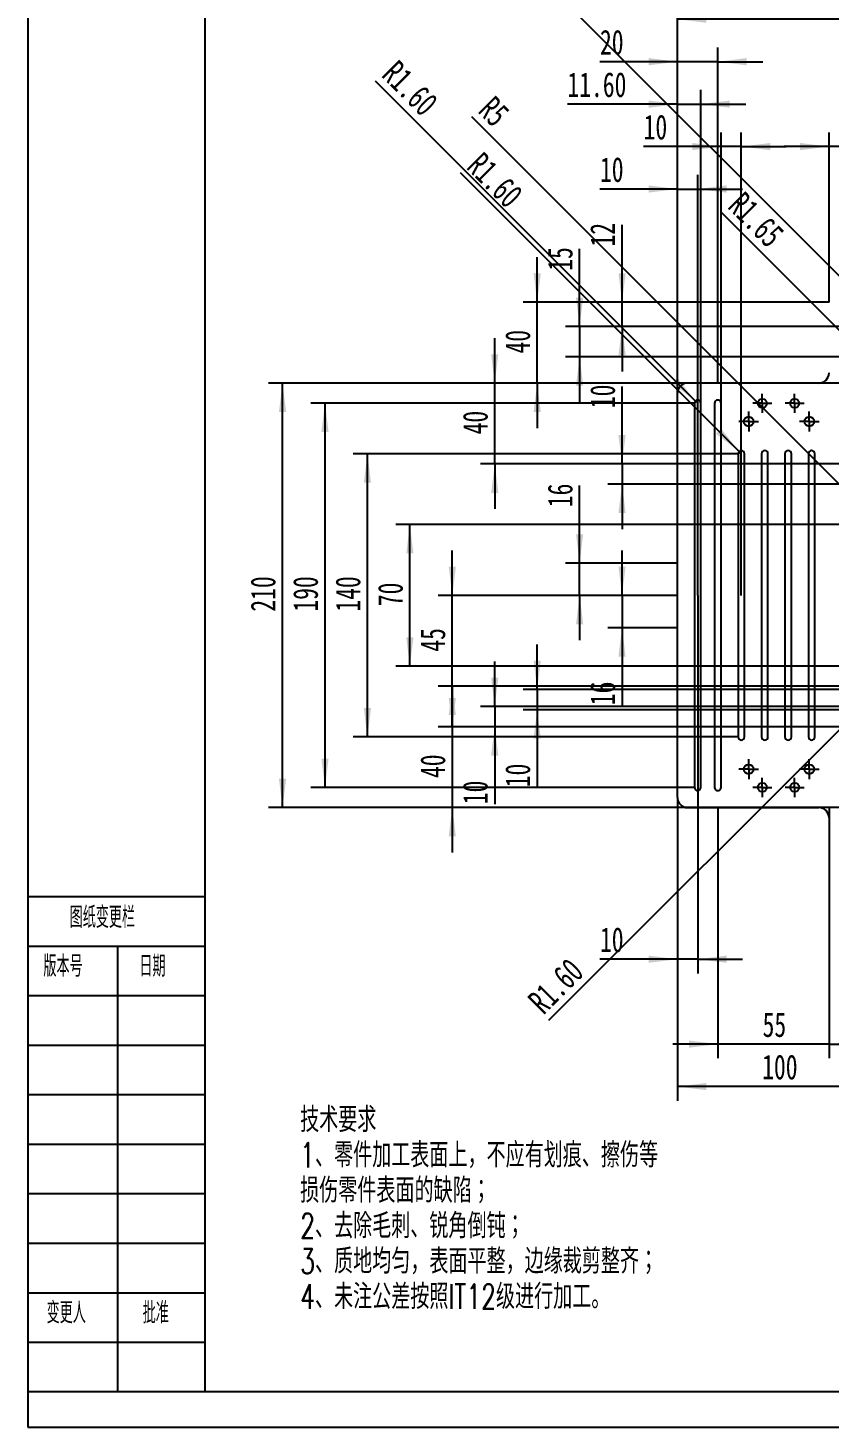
# Model space of a CAD drawing. Header units: millimetres. Extents: x 0 to 420, y 0 to 297.
# Drawn here: x 0 to 113.3, y 0 to 197.8 of the extents above; entities that cross this region are included whole.
import ezdxf

# ---------------------------------------------------------------- set-up
doc = ezdxf.new("R2010")
doc.units = ezdxf.units.MM
for name, color, linetype in [('10', 7, 'Continuous'), ('5', 7, 'Continuous'), ('9', 7, 'Continuous'), ('尺寸', 5, 'Continuous')]:
    doc.layers.add(name, color=color, linetype=linetype)
doc.layers.add('SLD-0', color=179, linetype='Continuous', lineweight=25)
doc.layers.add('文字层', color=3, linetype='Continuous', lineweight=25)
doc.styles.add('SLDTEXTSTYLE0', font='TXT', dxfattribs={"width": 0.7, "bigfont": 'bigfont'})
doc.styles.add('SLDTEXTSTYLE1', font='TXT', dxfattribs={"width": 0.56, "bigfont": 'bigfont'})
doc.styles.add('SLDTEXTSTYLE3', font='TXT', dxfattribs={"width": 0.7})
doc.dimstyles.new('SLDDIMSTYLE0', dxfattribs={"dimtxt": 3.5, "dimasz": 4.08, "dimexe": 0, "dimexo": 0.0625, "dimgap": 0.875, "dimtad": 2, "dimlfac": 3.5, "dimrnd": 1e-09, "dimzin": 12, "dimdsep": 46, "dimtxsty": 'SLDTEXTSTYLE3', "dimsah": 1, "dimcen": 0.09, "dimadec": 0, "dimazin": 3, "dimtfac": 1, "dimtmove": 0, "dimatfit": 0, "dimfxl": 1, "dimfrac": 2, "dimtolj": 1, "dimtzin": 12, "dimarcsym": 0})
doc.dimstyles.new('SLDDIMSTYLE1', dxfattribs={"dimtxt": 3.5, "dimasz": 4.08, "dimexe": 0, "dimexo": 0.0625, "dimgap": 0.875, "dimtad": 2, "dimlfac": 3.5, "dimrnd": 1e-09, "dimzin": 12, "dimdsep": 46, "dimtxsty": 'SLDTEXTSTYLE3', "dimsah": 1, "dimcen": 0.09, "dimadec": 0, "dimazin": 3, "dimtfac": 1, "dimtofl": 0, "dimtmove": 0, "dimatfit": 3, "dimfxl": 1, "dimfrac": 2, "dimtolj": 1, "dimtzin": 12, "dimarcsym": 0})
doc.dimstyles.new('SLDDIMSTYLE2', dxfattribs={"dimtxt": 3.5, "dimasz": 4.08, "dimexe": 0, "dimexo": 0.0625, "dimgap": 0.875, "dimtad": 2, "dimlfac": 3.5, "dimrnd": 1e-09, "dimzin": 12, "dimdsep": 46, "dimtxsty": 'SLDTEXTSTYLE3', "dimsah": 1, "dimcen": 0, "dimadec": 0, "dimazin": 3, "dimtfac": 1, "dimtofl": 0, "dimtmove": 0, "dimatfit": 3, "dimfxl": 1, "dimfrac": 2, "dimtolj": 1, "dimtzin": 12, "dimarcsym": 0})
doc.dimstyles.new('SLDDIMSTYLE3', dxfattribs={"dimtxt": 3.5, "dimasz": 4.08, "dimexe": 0, "dimexo": 0.0625, "dimgap": 0.875, "dimtad": 2, "dimlfac": 3.5, "dimrnd": 1e-09, "dimzin": 4, "dimdsep": 46, "dimtxsty": 'SLDTEXTSTYLE3', "dimsah": 1, "dimcen": 0.09, "dimadec": 0, "dimazin": 1, "dimtfac": 1, "dimtmove": 0, "dimatfit": 0, "dimfxl": 1, "dimfrac": 2, "dimtolj": 1, "dimtzin": 12, "dimarcsym": 0})
doc.dimstyles.new('SLDDIMSTYLE6', dxfattribs={"dimtxt": 3.5, "dimasz": 4.08, "dimexe": 0, "dimexo": 0.0625, "dimgap": 0.875, "dimtad": 2, "dimlfac": 3.5, "dimrnd": 1e-09, "dimzin": 4, "dimdsep": 46, "dimtxsty": 'SLDTEXTSTYLE3', "dimsah": 1, "dimcen": 0, "dimadec": 0, "dimazin": 1, "dimtfac": 1, "dimtofl": 0, "dimtmove": 0, "dimatfit": 3, "dimfxl": 1, "dimfrac": 2, "dimtolj": 1, "dimtzin": 12, "dimarcsym": 0})

# ---------------------------------------------------------------- blocks, each defined once
blk = doc.blocks.new('_D_5')
at = {"layer": '尺寸'}
for p, q in [((97.54, 87.56), (97.54, 52.13)), ((113.25, 87.56), (113.25, 52.13)), ((97.54, 54.13), (91.19, 54.13)), ((113.25, 54.13), (97.54, 54.13)), ((113.25, 54.13), (119.6, 54.13))]:
    blk.add_line(p, q, dxfattribs=at)
for points in [[(97.54, 54.13), (93.46, 54.64), (93.46, 53.63)], [(113.25, 54.13), (117.33, 53.63), (117.33, 54.64)]]:
    blk.add_solid(points, dxfattribs=at)
at = {"layer": '尺寸', "insert": (103.86, 58.65), "char_height": 3.5, "attachment_point": 1, "style": 'SLDTEXTSTYLE3'}
blk.add_mtext('55', dxfattribs=at)
blk = doc.blocks.new('_D_9')
at = {"layer": '尺寸'}
for p, q in [((97.54, 147.56), (33.99, 147.56)), ((35.99, 87.56), (35.99, 147.56)), ((97.54, 87.56), (33.99, 87.56))]:
    blk.add_line(p, q, dxfattribs=at)
for points in [[(35.99, 147.56), (35.48, 143.48), (36.5, 143.48)], [(35.99, 87.56), (36.5, 91.64), (35.48, 91.64)]]:
    blk.add_solid(points, dxfattribs=at)
at = {"layer": '尺寸', "insert": (31.48, 115.26), "char_height": 3.5, "attachment_point": 1, "rotation": 90, "style": 'SLDTEXTSTYLE3'}
blk.add_mtext('210', dxfattribs=at)
blk = doc.blocks.new('_D_10')
at = {"layer": '尺寸'}
for p, q in [((71.99, 158.99), (71.99, 165.34)), ((113.25, 158.99), (69.99, 158.99)), ((71.99, 147.56), (71.99, 158.99)), ((113.25, 147.56), (69.99, 147.56)), ((71.99, 147.56), (71.99, 141.21))]:
    blk.add_line(p, q, dxfattribs=at)
for points in [[(71.99, 158.99), (72.5, 163.07), (71.48, 163.07)], [(71.99, 147.56), (71.48, 143.48), (72.5, 143.48)]]:
    blk.add_solid(points, dxfattribs=at)
at = {"layer": '尺寸', "insert": (67.48, 151.74), "char_height": 3.5, "attachment_point": 1, "rotation": 90, "style": 'SLDTEXTSTYLE3'}
blk.add_mtext('40', dxfattribs=at)
blk = doc.blocks.new('_D_29')
at = {"layer": '尺寸'}
for p, q in [((65.99, 101.85), (65.99, 108.2)), ((138.27, 101.85), (63.99, 101.85)), ((65.99, 101.85), (65.99, 98.99)), ((138.27, 98.99), (63.99, 98.99)), ((65.99, 98.99), (65.99, 88.04))]:
    blk.add_line(p, q, dxfattribs=at)
for points in [[(65.99, 101.85), (66.5, 105.93), (65.48, 105.93)], [(65.99, 98.99), (65.48, 94.91), (66.5, 94.91)]]:
    blk.add_solid(points, dxfattribs=at)
at = {"layer": '尺寸', "insert": (61.48, 88.04), "char_height": 3.5, "attachment_point": 1, "rotation": 90, "style": 'SLDTEXTSTYLE3'}
blk.add_mtext('10', dxfattribs=at)
blk = doc.blocks.new('_D_30')
at = {"layer": '尺寸'}
for p, q in [((59.99, 98.99), (59.99, 105.34)), ((138.27, 98.99), (57.99, 98.99)), ((59.99, 98.99), (59.99, 87.56)), ((173.25, 87.56), (57.99, 87.56)), ((59.99, 87.56), (59.99, 81.21))]:
    blk.add_line(p, q, dxfattribs=at)
for points in [[(59.99, 98.99), (60.5, 103.07), (59.48, 103.07)], [(59.99, 87.56), (59.48, 83.48), (60.5, 83.48)]]:
    blk.add_solid(points, dxfattribs=at)
at = {"layer": '尺寸', "insert": (55.48, 91.74), "char_height": 3.5, "attachment_point": 1, "rotation": 90, "style": 'SLDTEXTSTYLE3'}
blk.add_mtext('40', dxfattribs=at)
blk = doc.blocks.new('_D_32')
at = {"layer": '尺寸'}
for p, q in [((65.99, 147.56), (65.99, 153.91)), ((173.25, 147.56), (63.99, 147.56)), ((65.99, 136.13), (65.99, 147.56)), ((138.27, 136.13), (63.99, 136.13)), ((65.99, 136.13), (65.99, 129.78))]:
    blk.add_line(p, q, dxfattribs=at)
for points in [[(65.99, 147.56), (66.5, 151.64), (65.48, 151.64)], [(65.99, 136.13), (65.48, 132.05), (66.5, 132.05)]]:
    blk.add_solid(points, dxfattribs=at)
at = {"layer": '尺寸', "insert": (61.48, 140.31), "char_height": 3.5, "attachment_point": 1, "rotation": 90, "style": 'SLDTEXTSTYLE3'}
blk.add_mtext('40', dxfattribs=at)
blk = doc.blocks.new('_D_33')
at = {"layer": '尺寸'}
for p, q in [((83.99, 136.13), (83.99, 147.09)), ((138.27, 136.13), (81.99, 136.13)), ((83.99, 136.13), (83.99, 133.28)), ((138.27, 133.28), (81.99, 133.28)), ((83.99, 133.28), (83.99, 126.93))]:
    blk.add_line(p, q, dxfattribs=at)
for points in [[(83.99, 136.13), (84.5, 140.21), (83.48, 140.21)], [(83.99, 133.28), (83.48, 129.2), (84.5, 129.2)]]:
    blk.add_solid(points, dxfattribs=at)
at = {"layer": '尺寸', "insert": (79.48, 144.02), "char_height": 3.5, "attachment_point": 1, "rotation": 90, "style": 'SLDTEXTSTYLE3'}
blk.add_mtext('10', dxfattribs=at)
blk = doc.blocks.new('_D_36')
at = {"layer": '尺寸'}
for q in [(98.05, 171.67), (142.17, 127.56)]:
    blk.add_line((141.83, 127.9), q, dxfattribs=at)
blk.add_solid([(141.83, 127.9), (139.31, 131.14), (138.59, 130.42)], dxfattribs=at)
at = {"layer": '尺寸', "insert": (101.24, 174.86), "char_height": 3.5, "attachment_point": 1, "rotation": 315, "style": 'SLDTEXTSTYLE3'}
blk.add_mtext('R1.65', dxfattribs=at)
blk = doc.blocks.new('_D_39')
at = {"layer": '尺寸'}
for q in [(69.71, 207.68), (121.82, 155.56)]:
    blk.add_line((121.49, 155.9), q, dxfattribs=at)
blk.add_solid([(121.49, 155.9), (118.96, 159.14), (118.25, 158.42)], dxfattribs=at)
at = {"layer": '尺寸', "insert": (72.9, 210.87), "char_height": 3.5, "attachment_point": 1, "rotation": 315, "style": 'SLDTEXTSTYLE3'}
blk.add_mtext('R1.65', dxfattribs=at)
blk = doc.blocks.new('_D_40')
at = {"layer": '尺寸'}
for p, q in [((113.25, 158.99), (113.25, 182.99)), ((121.82, 155.56), (121.82, 182.99)), ((113.25, 180.99), (106.9, 180.99)), ((121.82, 180.99), (113.25, 180.99)), ((121.82, 180.99), (128.17, 180.99))]:
    blk.add_line(p, q, dxfattribs=at)
for points in [[(113.25, 180.99), (109.17, 181.5), (109.17, 180.48)], [(121.82, 180.99), (125.9, 180.48), (125.9, 181.5)]]:
    blk.add_solid(points, dxfattribs=at)
at = {"layer": '尺寸', "insert": (116, 185.5), "char_height": 3.5, "attachment_point": 1, "style": 'SLDTEXTSTYLE3'}
blk.add_mtext('30', dxfattribs=at)
blk = doc.blocks.new('_D_42')
at = {"layer": '尺寸'}
for p, q in [((83.99, 158.99), (83.99, 169.95)), ((113.25, 158.99), (81.99, 158.99)), ((83.99, 155.56), (83.99, 158.99)), ((121.82, 155.56), (81.99, 155.56)), ((83.99, 155.56), (83.99, 149.21))]:
    blk.add_line(p, q, dxfattribs=at)
for points in [[(83.99, 158.99), (84.5, 163.07), (83.48, 163.07)], [(83.99, 155.56), (83.48, 151.48), (84.5, 151.48)]]:
    blk.add_solid(points, dxfattribs=at)
at = {"layer": '尺寸', "insert": (79.48, 166.87), "char_height": 3.5, "attachment_point": 1, "rotation": 90, "style": 'SLDTEXTSTYLE3'}
blk.add_mtext('12', dxfattribs=at)
blk = doc.blocks.new('_D_43')
at = {"layer": '尺寸'}
for p, q in [((77.99, 155.56), (77.99, 166.52)), ((121.82, 155.56), (75.99, 155.56)), ((77.99, 155.56), (77.99, 151.28)), ((121.82, 151.28), (75.99, 151.28)), ((77.99, 151.28), (77.99, 144.93))]:
    blk.add_line(p, q, dxfattribs=at)
for points in [[(77.99, 155.56), (78.5, 159.64), (77.48, 159.64)], [(77.99, 151.28), (77.48, 147.2), (78.5, 147.2)]]:
    blk.add_solid(points, dxfattribs=at)
at = {"layer": '尺寸', "insert": (73.48, 163.44), "char_height": 3.5, "attachment_point": 1, "rotation": 90, "style": 'SLDTEXTSTYLE3'}
blk.add_mtext('15', dxfattribs=at)
blk = doc.blocks.new('_D_69')
at = {"layer": '尺寸'}
for p, q in [((91.82, 147.56), (91.82, 194.99)), ((97.54, 147.56), (97.54, 194.99)), ((91.82, 192.99), (80.87, 192.99)), ((97.54, 192.99), (91.82, 192.99)), ((97.54, 192.99), (103.89, 192.99))]:
    blk.add_line(p, q, dxfattribs=at)
for points in [[(91.82, 192.99), (87.74, 193.5), (87.74, 192.48)], [(97.54, 192.99), (101.62, 192.48), (101.62, 193.5)]]:
    blk.add_solid(points, dxfattribs=at)
at = {"layer": '尺寸', "insert": (80.87, 197.5), "char_height": 3.5, "attachment_point": 1, "style": 'SLDTEXTSTYLE3'}
blk.add_mtext('20', dxfattribs=at)
blk = doc.blocks.new('_D_71')
at = {"layer": '尺寸'}
for q in [(49.14, 190.25), (94.68, 144.71)]:
    blk.add_line((94.36, 145.03), q, dxfattribs=at)
blk.add_solid([(94.36, 145.03), (91.83, 148.27), (91.11, 147.55)], dxfattribs=at)
at = {"layer": '尺寸', "insert": (52.33, 193.44), "char_height": 3.5, "attachment_point": 1, "rotation": 315, "style": 'SLDTEXTSTYLE3'}
blk.add_mtext('R1.60', dxfattribs=at)
blk = doc.blocks.new('_D_72')
at = {"layer": '尺寸'}
for p, q in [((94.68, 117.56), (94.68, 64.13)), ((91.82, 88.99), (91.82, 64.13)), ((91.82, 66.13), (80.87, 66.13)), ((94.68, 66.13), (91.82, 66.13)), ((94.68, 66.13), (101.03, 66.13))]:
    blk.add_line(p, q, dxfattribs=at)
for points in [[(91.82, 66.13), (87.74, 66.64), (87.74, 65.63)], [(94.68, 66.13), (98.76, 65.63), (98.76, 66.64)]]:
    blk.add_solid(points, dxfattribs=at)
at = {"layer": '尺寸', "insert": (80.87, 70.65), "char_height": 3.5, "attachment_point": 1, "style": 'SLDTEXTSTYLE3'}
blk.add_mtext('10', dxfattribs=at)
blk = doc.blocks.new('_D_73')
at = {"layer": '尺寸'}
for p, q in [((94.22, 144.71), (39.99, 144.71)), ((41.99, 144.71), (41.99, 90.42)), ((94.22, 90.42), (39.99, 90.42))]:
    blk.add_line(p, q, dxfattribs=at)
for points in [[(41.99, 144.71), (41.48, 140.63), (42.5, 140.63)], [(41.99, 90.42), (42.5, 94.5), (41.48, 94.5)]]:
    blk.add_solid(points, dxfattribs=at)
at = {"layer": '尺寸', "insert": (37.48, 115.26), "char_height": 3.5, "attachment_point": 1, "rotation": 90, "style": 'SLDTEXTSTYLE3'}
blk.add_mtext('190', dxfattribs=at)
blk = doc.blocks.new('_D_74')
at = {"layer": '尺寸'}
for p, q in [((91.82, 117.56), (91.82, 176.99)), ((94.68, 117.56), (94.68, 176.99)), ((91.82, 174.99), (80.87, 174.99)), ((91.82, 174.99), (94.68, 174.99)), ((94.68, 174.99), (101.03, 174.99))]:
    blk.add_line(p, q, dxfattribs=at)
for points in [[(91.82, 174.99), (87.74, 175.5), (87.74, 174.48)], [(94.68, 174.99), (98.76, 174.48), (98.76, 175.5)]]:
    blk.add_solid(points, dxfattribs=at)
at = {"layer": '尺寸', "insert": (80.87, 179.5), "char_height": 3.5, "attachment_point": 1, "style": 'SLDTEXTSTYLE3'}
blk.add_mtext('10', dxfattribs=at)
blk = doc.blocks.new('_D_75')
at = {"layer": '尺寸'}
for q in [(61.14, 177.27), (100.85, 137.56)]:
    blk.add_line((100.53, 137.89), q, dxfattribs=at)
blk.add_solid([(100.53, 137.89), (98, 141.13), (97.28, 140.41)], dxfattribs=at)
at = {"layer": '尺寸', "insert": (64.33, 180.46), "char_height": 3.5, "attachment_point": 1, "rotation": 315, "style": 'SLDTEXTSTYLE3'}
blk.add_mtext('R1.60', dxfattribs=at)
blk = doc.blocks.new('_D_76')
at = {"layer": '尺寸'}
for p, q in [((100.39, 137.56), (45.99, 137.56)), ((47.99, 97.56), (47.99, 137.56)), ((100.39, 97.56), (45.99, 97.56))]:
    blk.add_line(p, q, dxfattribs=at)
for points in [[(47.99, 137.56), (47.48, 133.48), (48.5, 133.48)], [(47.99, 97.56), (48.5, 101.64), (47.48, 101.64)]]:
    blk.add_solid(points, dxfattribs=at)
at = {"layer": '尺寸', "insert": (43.48, 115.26), "char_height": 3.5, "attachment_point": 1, "rotation": 90, "style": 'SLDTEXTSTYLE3'}
blk.add_mtext('140', dxfattribs=at)
blk = doc.blocks.new('_D_77')
at = {"layer": '尺寸'}
for p, q in [((97.99, 144.71), (97.99, 182.99)), ((100.85, 117.56), (100.85, 182.99)), ((97.99, 180.99), (87.04, 180.99)), ((100.85, 180.99), (97.99, 180.99)), ((100.85, 180.99), (107.2, 180.99))]:
    blk.add_line(p, q, dxfattribs=at)
for points in [[(97.99, 180.99), (93.91, 181.5), (93.91, 180.48)], [(100.85, 180.99), (104.93, 180.48), (104.93, 181.5)]]:
    blk.add_solid(points, dxfattribs=at)
at = {"layer": '尺寸', "insert": (87.04, 185.5), "char_height": 3.5, "attachment_point": 1, "style": 'SLDTEXTSTYLE3'}
blk.add_mtext('10', dxfattribs=at)
blk = doc.blocks.new('_D_78')
at = {"layer": '尺寸'}
for p, q in [((91.82, 117.56), (91.82, 188.99)), ((95.14, 117.56), (95.14, 188.99)), ((91.82, 186.99), (76.27, 186.99)), ((91.82, 186.99), (95.14, 186.99)), ((95.14, 186.99), (101.49, 186.99))]:
    blk.add_line(p, q, dxfattribs=at)
for points in [[(91.82, 186.99), (87.74, 187.5), (87.74, 186.48)], [(95.14, 186.99), (99.22, 186.48), (99.22, 187.5)]]:
    blk.add_solid(points, dxfattribs=at)
at = {"layer": '尺寸', "insert": (76.27, 191.5), "char_height": 3.5, "attachment_point": 1, "style": 'SLDTEXTSTYLE3'}
blk.add_mtext('11.60', dxfattribs=at)
blk = doc.blocks.new('_D_82')
at = {"layer": '尺寸'}
for p, q in [((77.99, 122.13), (77.99, 133.08)), ((91.82, 122.13), (75.99, 122.13)), ((77.99, 117.56), (77.99, 122.13)), ((91.82, 117.56), (75.99, 117.56)), ((77.99, 117.56), (77.99, 111.21))]:
    blk.add_line(p, q, dxfattribs=at)
for points in [[(77.99, 122.13), (78.5, 126.21), (77.48, 126.21)], [(77.99, 117.56), (77.48, 113.48), (78.5, 113.48)]]:
    blk.add_solid(points, dxfattribs=at)
at = {"layer": '尺寸', "insert": (73.48, 130.02), "char_height": 3.5, "attachment_point": 1, "rotation": 90, "style": 'SLDTEXTSTYLE3'}
blk.add_mtext('16', dxfattribs=at)
blk = doc.blocks.new('_D_83')
at = {"layer": '尺寸'}
for p, q in [((83.99, 117.56), (83.99, 123.91)), ((91.82, 117.56), (81.99, 117.56)), ((83.99, 117.56), (83.99, 112.99)), ((91.82, 112.99), (81.99, 112.99)), ((83.99, 112.99), (83.99, 102.04))]:
    blk.add_line(p, q, dxfattribs=at)
for points in [[(83.99, 117.56), (84.5, 121.64), (83.48, 121.64)], [(83.99, 112.99), (83.48, 108.91), (84.5, 108.91)]]:
    blk.add_solid(points, dxfattribs=at)
at = {"layer": '尺寸', "insert": (79.48, 102.04), "char_height": 3.5, "attachment_point": 1, "rotation": 90, "style": 'SLDTEXTSTYLE3'}
blk.add_mtext('16', dxfattribs=at)
blk = doc.blocks.new('_D_88')
at = {"layer": '尺寸'}
for p, q in [((130.68, 127.56), (51.99, 127.56)), ((53.99, 107.56), (53.99, 127.56)), ((130.68, 107.56), (51.99, 107.56))]:
    blk.add_line(p, q, dxfattribs=at)
for points in [[(53.99, 127.56), (53.48, 123.48), (54.5, 123.48)], [(53.99, 107.56), (54.5, 111.64), (53.48, 111.64)]]:
    blk.add_solid(points, dxfattribs=at)
at = {"layer": '尺寸', "insert": (49.48, 116.03), "char_height": 3.5, "attachment_point": 1, "rotation": 90, "style": 'SLDTEXTSTYLE3'}
blk.add_mtext('70', dxfattribs=at)
blk = doc.blocks.new('_D_89')
at = {"layer": '尺寸'}
for p, q in [((91.82, 146.13), (91.82, 200.99)), ((120.39, 127.56), (120.39, 200.99)), ((120.39, 198.99), (91.82, 198.99))]:
    blk.add_line(p, q, dxfattribs=at)
for points in [[(91.82, 198.99), (95.9, 198.48), (95.9, 199.5)], [(120.39, 198.99), (116.31, 199.5), (116.31, 198.48)]]:
    blk.add_solid(points, dxfattribs=at)
at = {"layer": '尺寸', "insert": (103.8, 203.5), "char_height": 3.5, "attachment_point": 1, "style": 'SLDTEXTSTYLE3'}
blk.add_mtext('100', dxfattribs=at)
blk = doc.blocks.new('_D_95')
at = {"layer": '尺寸'}
for q in [(73.6, 57.45), (120.39, 104.25)]:
    blk.add_line((120.07, 103.93), q, dxfattribs=at)
blk.add_solid([(120.07, 103.93), (116.83, 101.4), (117.54, 100.68)], dxfattribs=at)
at = {"layer": '尺寸', "insert": (70.41, 60.64), "char_height": 3.5, "attachment_point": 1, "rotation": 45, "style": 'SLDTEXTSTYLE3'}
blk.add_mtext('R1.60', dxfattribs=at)
blk = doc.blocks.new('_D_97')
at = {"layer": '尺寸'}
for p, q in [((59.99, 117.56), (59.99, 123.91)), ((91.82, 117.56), (57.99, 117.56)), ((59.99, 104.71), (59.99, 117.56)), ((120.39, 104.71), (57.99, 104.71)), ((59.99, 104.71), (59.99, 98.36))]:
    blk.add_line(p, q, dxfattribs=at)
for points in [[(59.99, 117.56), (60.5, 121.64), (59.48, 121.64)], [(59.99, 104.71), (59.48, 100.63), (60.5, 100.63)]]:
    blk.add_solid(points, dxfattribs=at)
at = {"layer": '尺寸', "insert": (55.48, 109.6), "char_height": 3.5, "attachment_point": 1, "rotation": 90, "style": 'SLDTEXTSTYLE3'}
blk.add_mtext('45', dxfattribs=at)
blk = doc.blocks.new('_D_98')
at = {"layer": '尺寸'}
for p, q in [((120.39, 104.25), (120.39, 46.13)), ((91.82, 88.99), (91.82, 46.13)), ((120.39, 48.13), (91.82, 48.13))]:
    blk.add_line(p, q, dxfattribs=at)
for points in [[(91.82, 48.13), (95.9, 47.63), (95.9, 48.64)], [(120.39, 48.13), (116.31, 48.64), (116.31, 47.63)]]:
    blk.add_solid(points, dxfattribs=at)
at = {"layer": '尺寸', "insert": (103.8, 52.65), "char_height": 3.5, "attachment_point": 1, "style": 'SLDTEXTSTYLE3'}
blk.add_mtext('100', dxfattribs=at)
blk = doc.blocks.new('_D_99')
at = {"layer": '尺寸'}
for p, q in [((71.99, 104.25), (71.99, 110.6)), ((120.39, 104.25), (69.99, 104.25)), ((71.99, 104.25), (71.99, 101.39)), ((120.39, 101.39), (69.99, 101.39)), ((71.99, 101.39), (71.99, 90.44))]:
    blk.add_line(p, q, dxfattribs=at)
for points in [[(71.99, 104.25), (72.5, 108.33), (71.48, 108.33)], [(71.99, 101.39), (71.48, 97.31), (72.5, 97.31)]]:
    blk.add_solid(points, dxfattribs=at)
at = {"layer": '尺寸', "insert": (67.48, 90.44), "char_height": 3.5, "attachment_point": 1, "rotation": 90, "style": 'SLDTEXTSTYLE3'}
blk.add_mtext('10', dxfattribs=at)
blk = doc.blocks.new('_D_102')
at = {"layer": '尺寸'}
for q in [(62.76, 185.2), (121.82, 126.13)]:
    blk.add_line((120.81, 127.14), q, dxfattribs=at)
blk.add_solid([(120.81, 127.14), (118.29, 130.39), (117.57, 129.67)], dxfattribs=at)
at = {"layer": '尺寸', "insert": (65.95, 188.39), "char_height": 3.5, "attachment_point": 1, "rotation": 315, "style": 'SLDTEXTSTYLE3'}
blk.add_mtext('R5', dxfattribs=at)
blk = doc.blocks.new('SW_CENTERMARKSYMBOL_0')
at = {"layer": '尺寸', "color": 0}
for p, q in [((-0.71, 0), (-1.4, 0)), ((0, 0), (-0.71, 0)), ((0, 0.71), (0, 1.4)), ((0, 0), (0, 0.71)), ((0, 0), (0, -0.71)), ((0, 0), (0.71, 0)), ((0.71, 0), (1.4, 0)), ((0, -0.71), (0, -1.4))]:
    blk.add_line(p, q, dxfattribs=at)
blk = doc.blocks.new('SW_CENTERMARKSYMBOL_2')
at = {"layer": '尺寸', "color": 0}
for p, q in [((-0.71, 0), (-1.36, 0)), ((0, 0), (-0.71, 0)), ((0, 0.71), (0, 1.36)), ((0, 0), (0, 0.71)), ((0, 0), (0, -0.71)), ((0, 0), (0.71, 0)), ((0.71, 0), (1.36, 0)), ((0, -0.71), (0, -1.36))]:
    blk.add_line(p, q, dxfattribs=at)
blk = doc.blocks.new('SW_CENTERMARKSYMBOL_3')
at = {"layer": '尺寸', "color": 0}
for p, q in [((-0.71, 0), (-1.36, 0)), ((0, 0), (-0.71, 0)), ((0, 0.71), (0, 1.36)), ((0, 0), (0, 0.71)), ((0, 0), (0, -0.71)), ((0, 0), (0.71, 0)), ((0.71, 0), (1.36, 0)), ((0, -0.71), (0, -1.36))]:
    blk.add_line(p, q, dxfattribs=at)
blk = doc.blocks.new('SW_CENTERMARKSYMBOL_4')
at = {"layer": '尺寸', "color": 0}
for p, q in [((-0.71, 0), (-1.36, 0)), ((0, 0), (-0.71, 0)), ((0, 0.71), (0, 1.36)), ((0, 0), (0, 0.71)), ((0, 0), (0, -0.71)), ((0, 0), (0.71, 0)), ((0.71, 0), (1.36, 0)), ((0, -0.71), (0, -1.36))]:
    blk.add_line(p, q, dxfattribs=at)
blk = doc.blocks.new('SW_CENTERMARKSYMBOL_9')
at = {"layer": '尺寸', "color": 0}
for p, q in [((-0.71, 0), (-1.4, 0)), ((0, 0), (-0.71, 0)), ((0, 0.71), (0, 1.4)), ((0, 0), (0, 0.71)), ((0, 0), (0, -0.71)), ((0, 0), (0.71, 0)), ((0.71, 0), (1.4, 0)), ((0, -0.71), (0, -1.4))]:
    blk.add_line(p, q, dxfattribs=at)
blk = doc.blocks.new('SW_CENTERMARKSYMBOL_10')
at = {"layer": '尺寸', "color": 0}
for p, q in [((-0.71, 0), (-1.4, 0)), ((0, 0), (-0.71, 0)), ((0, 0.71), (0, 1.4)), ((0, 0), (0, 0.71)), ((0, 0), (0, -0.71)), ((0, 0), (0.71, 0)), ((0.71, 0), (1.4, 0)), ((0, -0.71), (0, -1.4))]:
    blk.add_line(p, q, dxfattribs=at)
blk = doc.blocks.new('SW_CENTERMARKSYMBOL_11')
at = {"layer": '尺寸', "color": 0}
for p, q in [((-0.71, 0), (-1.4, 0)), ((0, 0), (-0.71, 0)), ((0, 0.71), (0, 1.4)), ((0, 0), (0, 0.71)), ((0, 0), (0, -0.71)), ((0, 0), (0.71, 0)), ((0.71, 0), (1.4, 0)), ((0, -0.71), (0, -1.4))]:
    blk.add_line(p, q, dxfattribs=at)
blk = doc.blocks.new('SW_CENTERMARKSYMBOL_12')
at = {"layer": '尺寸', "color": 0}
for p, q in [((-0.71, 0), (-1.36, 0)), ((0, 0), (-0.71, 0)), ((0, 0.71), (0, 1.36)), ((0, 0), (0, 0.71)), ((0, 0), (0, -0.71)), ((0, 0), (0.71, 0)), ((0.71, 0), (1.36, 0)), ((0, -0.71), (0, -1.36))]:
    blk.add_line(p, q, dxfattribs=at)

msp = doc.modelspace()

# ---------------------------------------------------------------- linework, layer by layer
at = {"color": 7, "linetype": 'Continuous', "lineweight": 25}
for p, q in [((111.8226, 147.5631), (93.2512, 147.5631)), ((91.8226, 88.9917), (91.8226, 146.1345)), ((94.2226, 144.706), (94.2226, 90.4202)), ((95.1369, 90.4202), (95.1369, 144.706)), ((97.0797, 144.706), (97.0797, 90.4202)), ((97.994, 90.4202), (97.994, 144.706)), ((100.394, 137.5631), (100.394, 97.5631)), ((101.3083, 97.5631), (101.3083, 137.5631)), ((103.7083, 137.5631), (103.7083, 97.5631)), ((104.6226, 97.5631), (104.6226, 137.5631)), ((107.0226, 137.5631), (107.0226, 97.5631)), ((107.9369, 97.5631), (107.9369, 137.5631)), ((110.3369, 137.5631), (110.3369, 97.5631)), ((111.2512, 97.5631), (111.2512, 137.5631)), ((93.2512, 87.5631), (111.8226, 87.5631))]:
    msp.add_line(p, q, dxfattribs=at)
for centre, radius in [((103.8191, 144.706), 0.6429), ((108.3906, 144.706), 0.6429), ((101.8906, 142.1345), 0.6857), ((110.462, 142.1345), 0.6857), ((101.8906, 92.9917), 0.6857), ((110.462, 92.9917), 0.6857), ((103.8191, 90.4202), 0.6429), ((108.3906, 90.4202), 0.6429)]:
    msp.add_circle(centre, radius, dxfattribs=at)
for centre, radius, start, end in [((111.8226, 148.9917), 1.4286, 270, 0), ((93.2512, 146.1345), 1.4286, 90, 180), ((94.6797, 144.706), 0.4571, 0, 180), ((97.5369, 144.706), 0.4571, 0, 180), ((100.8512, 137.5631), 0.4571, 0, 180), ((104.1654, 137.5631), 0.4571, 0, 180), ((107.4797, 137.5631), 0.4571, 0, 180), ((110.794, 137.5631), 0.4571, 0, 180), ((100.8512, 97.5631), 0.4571, 180, 0), ((104.1654, 97.5631), 0.4571, 180, 0), ((107.4797, 97.5631), 0.4571, 180, 0), ((110.794, 97.5631), 0.4571, 180, 0), ((93.2512, 88.9917), 1.4286, 180, 270), ((94.6797, 90.4202), 0.4571, 180, 0), ((97.5369, 90.4202), 0.4571, 180, 0), ((111.8226, 86.1345), 1.4286, 0, 90)]:
    msp.add_arc(centre, radius, start, end, dxfattribs=at)
at = {"layer": '5', "color": 7, "lineweight": 25}
for p, q in [((25, 292), (25, 5.0151)), ((25, 5.0151), (415, 5.0151))]:
    msp.add_line(p, q, dxfattribs=at)
at = {"layer": '9', "color": 7}
for p, q in [((0, 297), (0, 0.0151)), ((0, 0.0151), (420, 0.0151))]:
    msp.add_line(p, q, dxfattribs=at)
at = {"layer": 'SLD-0'}
for p, q in [((0, 75), (25, 75)), ((10, 75), (25, 75)), ((0, 68), (25, 68)), ((10, 68), (25, 68)), ((12.6402, 68), (12.6402, 5)), ((0, 61), (25, 61)), ((10, 61), (25, 61)), ((0, 54), (25, 54)), ((10, 54), (25, 54)), ((0, 47), (25, 47)), ((10, 47), (25, 47)), ((0, 40), (25, 40)), ((10, 40), (25, 40)), ((0, 33), (25, 33)), ((10, 33), (25, 33)), ((0, 26), (25, 26)), ((10, 26), (25, 26)), ((0, 19), (25, 19)), ((10, 19), (25, 19)), ((0, 12), (25, 12)), ((10, 12), (25, 12)), ((25, 5), (0, 5))]:
    msp.add_line(p, q, dxfattribs=at)

# ---------------------------------------------------------------- block references
at = {"layer": '尺寸'}
for name, p in [('SW_CENTERMARKSYMBOL_4', (103.8191, 144.706)), ('SW_CENTERMARKSYMBOL_12', (108.3906, 144.706)), ('SW_CENTERMARKSYMBOL_9', (101.8906, 142.1345)), ('SW_CENTERMARKSYMBOL_10', (110.462, 142.1345)), ('SW_CENTERMARKSYMBOL_11', (101.8906, 92.9917)), ('SW_CENTERMARKSYMBOL_0', (110.462, 92.9917)), ('SW_CENTERMARKSYMBOL_2', (103.8191, 90.4202)), ('SW_CENTERMARKSYMBOL_3', (108.3906, 90.4202))]:
    msp.add_blockref(name, p, dxfattribs=at)

# ---------------------------------------------------------------- texts
at = {"layer": '10', "char_height": 3, "attachment_point": 1, "style": 'SLDTEXTSTYLE1'}
for s, insert in [('图纸变更栏', (5.898, 73.5659)), ('版本号', (2.1876, 66.6557)), ('日期', (15.7524, 66.6557)), ('变更人', (2.638, 17.6696)), ('批准', (16.2173, 17.6696))]:
    msp.add_mtext(s, dxfattribs=dict(at, insert=insert))
at = {"layer": '文字层', "char_height": 3.5, "attachment_point": 1, "style": 'SLDTEXTSTYLE0'}
for s, insert in [('技术要求', (38.478, 45.206)), ('1、零件加工表面上，不应有划痕、擦伤等', (38.478, 40.206)), ('损伤零件表面的缺陷；', (38.478, 35.206)), ('2、去除毛刺、锐角倒钝；', (38.478, 30.206)), ('3、质地均匀，表面平整，边缘裁剪整齐；', (38.478, 25.206)), ('4、未注公差按照IT12级进行加工。', (38.478, 20.206))]:
    msp.add_mtext(s, dxfattribs=dict(at, insert=insert))

# ---------------------------------------------------------------- dimensions: what is measured, and where the dimension line sits
at = {"layer": '尺寸'}
for center, mpoint, dimstyle, picture, middle in [((121.8226, 155.5631), (121.4892, 155.8965), 'SLDDIMSTYLE2', '_D_39', (72.394, 204.9917)), ((94.6797, 144.706), (94.3565, 145.0292), 'SLDDIMSTYLE6', '_D_71', (51.8226, 187.5631)), ((121.8226, 126.1345), (120.8124, 127.1447), 'SLDDIMSTYLE2', '_D_102', (63.8226, 184.1345)), ((100.8512, 137.5631), (100.5279, 137.8863), 'SLDDIMSTYLE6', '_D_75', (63.8226, 174.5917)), ((142.1654, 127.5631), (141.8321, 127.8965), 'SLDDIMSTYLE2', '_D_36', (100.7369, 168.9917)), ((120.394, 104.2488), (120.0708, 103.9256), 'SLDDIMSTYLE6', '_D_95', (76.2797, 60.1345))]:
    dim = msp.add_radius_dim(center=center, mpoint=mpoint, dimstyle=dimstyle, dxfattribs=at)
    dim.commit()
    dim.dimension.update_dxf_attribs({"geometry": picture, "text_midpoint": middle, "dimtype": 164})
for base, p1, p2, dimstyle, picture, middle in [((91.8226, 201.1573), (120.394, 127.5631), (91.8226, 146.1345), 'SLDDIMSTYLE1', '_D_89', (106.1083, 201.1573)), ((91.8226, 195.1573), (97.5369, 147.5631), (91.8226, 147.5631), 'SLDDIMSTYLE0', '_D_69', (82.4052, 195.1573)), ((95.1369, 189.1573), (91.8226, 117.5631), (95.1369, 117.5631), 'SLDDIMSTYLE3', '_D_78', (80.1059, 189.1573)), ((97.994, 183.1573), (100.8512, 117.5631), (97.994, 144.706), 'SLDDIMSTYLE0', '_D_77', (88.5767, 183.1573)), ((113.2512, 183.1573), (121.8226, 155.5631), (113.2512, 158.9917), 'SLDDIMSTYLE0', '_D_40', (117.5369, 183.1573)), ((94.6797, 177.1573), (91.8226, 117.5631), (94.6797, 117.5631), 'SLDDIMSTYLE0', '_D_74', (82.4052, 177.1573)), ((91.8226, 68.3002), (94.6797, 117.5631), (91.8226, 88.9917), 'SLDDIMSTYLE0', '_D_72', (82.4052, 68.3002)), ((91.8226, 50.3002), (120.394, 104.2488), (91.8226, 88.9917), 'SLDDIMSTYLE1', '_D_98', (106.1083, 50.3002)), ((97.5369, 56.3002), (113.2512, 87.5631), (97.5369, 87.5631), 'SLDDIMSTYLE0', '_D_5', (105.394, 56.3002))]:
    dim = msp.add_linear_dim(base=base, p1=p1, p2=p2, dimstyle=dimstyle, dxfattribs=at)
    dim.commit()
    dim.dimension.update_dxf_attribs({"geometry": picture, "text_midpoint": middle, "dimtype": 160})
for base, p1, p2, dimstyle, picture, middle in [((81.8226, 158.9917), (121.8226, 155.5631), (113.2512, 158.9917), 'SLDDIMSTYLE0', '_D_42', (81.8226, 168.409)), ((75.8226, 151.2774), (121.8226, 155.5631), (121.8226, 151.2774), 'SLDDIMSTYLE0', '_D_43', (75.8226, 164.9805)), ((69.8226, 158.9917), (113.2512, 147.5631), (113.2512, 158.9917), 'SLDDIMSTYLE0', '_D_10', (69.8226, 153.2774)), ((63.8226, 147.5631), (139.452, 136.1345), (173.2512, 147.5631), 'SLDDIMSTYLE0', '_D_32', (63.8226, 141.8488)), ((81.8226, 133.2774), (139.452, 136.1345), (139.452, 133.2774), 'SLDDIMSTYLE0', '_D_33', (81.8226, 145.5519)), ((33.8226, 147.5631), (97.5369, 87.5631), (97.5369, 147.5631), 'SLDDIMSTYLE1', '_D_9', (33.8226, 117.5631)), ((39.8226, 90.4202), (94.2226, 144.706), (94.2226, 90.4202), 'SLDDIMSTYLE1', '_D_73', (39.8226, 117.5631)), ((45.8226, 137.5631), (100.394, 97.5631), (100.394, 137.5631), 'SLDDIMSTYLE1', '_D_76', (45.8226, 117.5631)), ((75.8226, 122.1345), (91.8226, 117.5631), (91.8226, 122.1345), 'SLDDIMSTYLE0', '_D_82', (75.8226, 131.5495)), ((51.8226, 127.5631), (130.6797, 107.5631), (130.6797, 127.5631), 'SLDDIMSTYLE1', '_D_88', (51.8226, 117.5631)), ((57.8226, 117.5631), (120.394, 104.706), (91.8226, 117.5631), 'SLDDIMSTYLE0', '_D_97', (57.8226, 111.1345)), ((81.8226, 112.9917), (91.8226, 117.5631), (91.8226, 112.9917), 'SLDDIMSTYLE0', '_D_83', (81.8226, 103.5767)), ((69.8226, 101.3917), (120.394, 104.2488), (120.394, 101.3917), 'SLDDIMSTYLE0', '_D_99', (69.8226, 91.9743)), ((63.8226, 98.9917), (139.452, 101.8488), (139.452, 98.9917), 'SLDDIMSTYLE0', '_D_29', (63.8226, 89.5743)), ((57.8226, 87.5631), (139.452, 98.9917), (173.2512, 87.5631), 'SLDDIMSTYLE0', '_D_30', (57.8226, 93.2774))]:
    dim = msp.add_linear_dim(base=base, p1=p1, p2=p2, angle=90, dimstyle=dimstyle, dxfattribs=at)
    dim.commit()
    dim.dimension.update_dxf_attribs({"geometry": picture, "text_midpoint": middle, "dimtype": 160})

doc.saveas('drawing.dxf')
